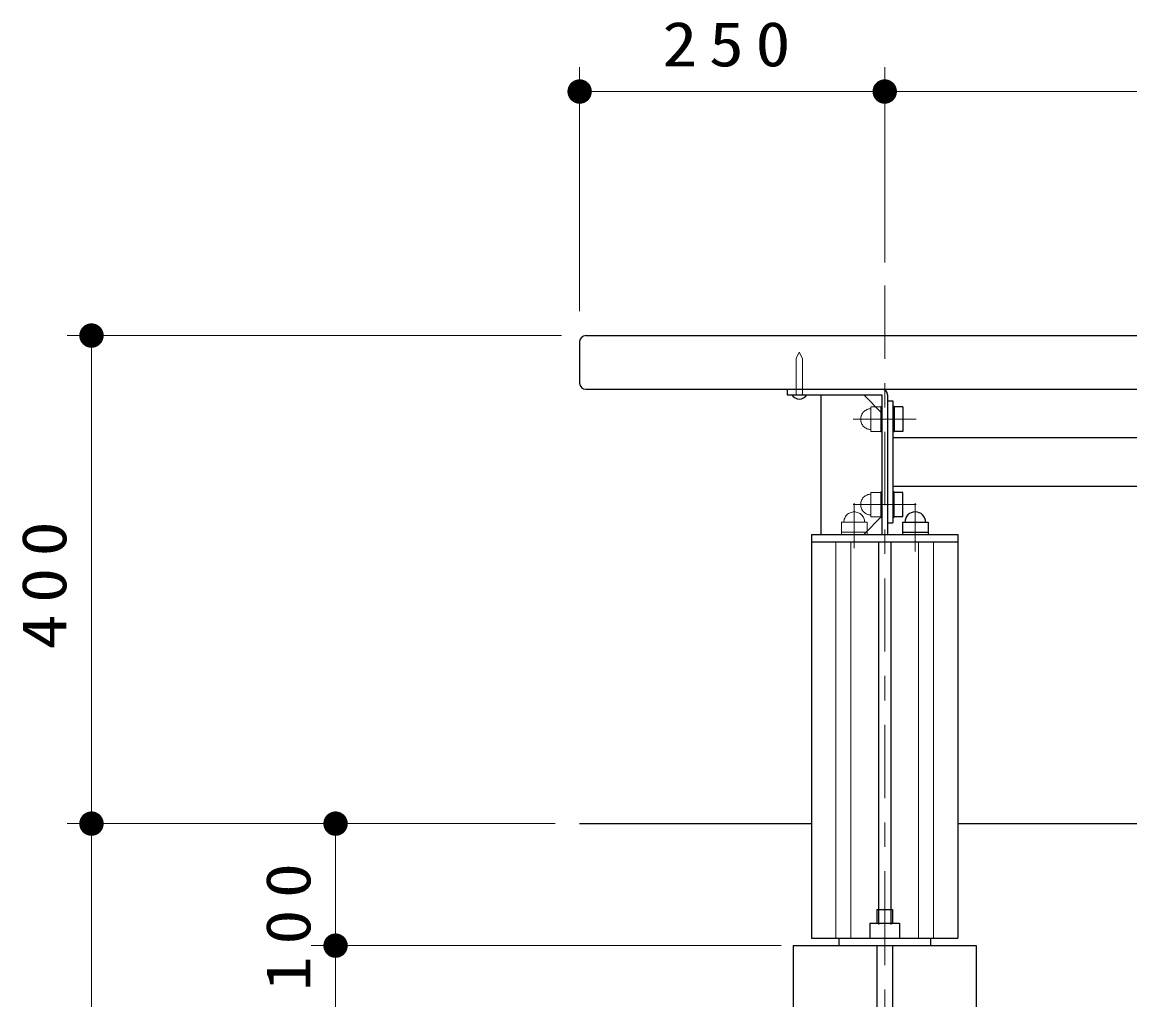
# Model space of a CAD drawing. Units: millimetres on the paper, scale 1:20. Extents: x -365 to 10, y -38 to 257.
# Drawn here: x -322.18 to -276.79, y 104.13 to 144.2 of the extents above; entities that cross this region are included whole.
import ezdxf

# ---------------------------------------------------------------- set-up
doc = ezdxf.new("R2010")
doc.units = ezdxf.units.MM
doc.linetypes.add('USER1', pattern=[4.5, 2.5, -2])
doc.linetypes.add('USER2', pattern=[6, 3, -1, 1, -1])
doc.layers.add('LY_1', color=7, linetype='Continuous', lineweight=25)
doc.styles.add('ＭＳ ゴシック', font='')
doc.styles.get('ＭＳ ゴシック').set_extended_font_data('MS Gothic')

# ---------------------------------------------------------------- blocks, each defined once
blk = doc.blocks.new('filled_dot')
at = {"color": 0, "linetype": 'Continuous', "lineweight": -2, "const_width": 1.25}
blk.add_lwpolyline([(-0.625, 0, 1), (0.625, 0, 1)], format="xyb", close=True, dxfattribs=at)

msp = doc.modelspace()

# ---------------------------------------------------------------- linework, layer by layer
at = {"layer": 'LY_1', "lineweight": 13}
for p, q in [((-299.336, 132.353), (-299.336, 142.353)), ((-286.836, 134.353), (-286.836, 142.353)), ((-299.336, 141.353), (-286.836, 141.353)), ((-286.836, 141.353), (-251.836, 141.353)), ((-300.086, 131.353), (-320.336, 131.353)), ((-319.336, 111.353), (-319.336, 131.353)), ((-288.836, 122.903), (-288.836, 106.653)), ((-288.221, 122.903), (-288.221, 106.653)), ((-285.451, 122.903), (-285.451, 106.653)), ((-284.836, 122.903), (-284.836, 106.653)), ((-300.336, 111.353), (-320.336, 111.353)), ((-319.336, 91.353), (-319.336, 111.353)), ((-309.336, 106.353), (-309.336, 111.353)), ((-291.086, 106.353), (-310.336, 106.353)), ((-291.586, 106.353), (-310.336, 106.353)), ((-309.336, 96.353), (-309.336, 106.353))]:
    msp.add_line(p, q, dxfattribs=at)
at = {"layer": 'LY_1', "linetype": 'USER2', "lineweight": 13}
for p, q in [((-286.836, 133.403), (-286.836, 107.278)), ((-288.135, 127.928), (-285.553, 127.928)), ((-288.135, 124.428), (-285.553, 124.428)), ((-288.086, 124.479), (-288.086, 122.64)), ((-285.586, 124.479), (-285.586, 122.501))]:
    msp.add_line(p, q, dxfattribs=at)
at = {"layer": 'LY_1'}
for p, q in [((-299.086, 131.353), (-269.336, 131.353)), ((-299.336, 131.103), (-299.336, 129.403)), ((-299.086, 129.153), (-269.336, 129.153)), ((-290.836, 129.153), (-290.836, 128.928)), ((-290.836, 128.928), (-286.949, 128.928)), ((-289.449, 128.928), (-289.449, 123.203)), ((-287.699, 128.928), (-286.949, 128.178)), ((-286.949, 128.928), (-286.949, 123.203)), ((-286.724, 128.928), (-286.724, 123.203)), ((-286.724, 128.678), (-286.499, 128.678)), ((-286.499, 128.678), (-286.499, 123.678)), ((-286.449, 128.453), (-286.499, 128.453)), ((-286.449, 128.453), (-286.449, 127.403)), ((-286.099, 128.428), (-286.449, 128.428)), ((-286.099, 128.428), (-286.099, 127.428)), ((-286.449, 127.403), (-286.499, 127.403)), ((-286.499, 127.178), (-252.174, 127.178)), ((-286.099, 127.428), (-286.449, 127.428)), ((-286.499, 125.178), (-252.174, 125.178)), ((-286.449, 124.953), (-286.499, 124.953)), ((-286.449, 123.903), (-286.449, 124.953)), ((-286.099, 124.928), (-286.449, 124.928)), ((-286.099, 123.928), (-286.099, 124.928)), ((-286.949, 123.953), (-287.699, 123.203)), ((-286.449, 123.903), (-286.499, 123.903)), ((-286.099, 123.928), (-286.449, 123.928)), ((-286.724, 123.678), (-286.499, 123.678)), ((-286.111, 123.703), (-286.111, 123.203)), ((-286.111, 123.703), (-285.061, 123.703)), ((-285.061, 123.703), (-285.061, 123.203)), ((-289.836, 123.203), (-283.836, 123.203)), ((-289.836, 123.203), (-289.836, 106.653)), ((-286.111, 123.303), (-285.061, 123.303)), ((-283.836, 123.203), (-283.836, 106.653)), ((-289.836, 122.903), (-283.836, 122.903)), ((-287.086, 122.903), (-287.086, 107.218)), ((-286.586, 122.903), (-286.586, 107.218)), ((-299.336, 111.353), (-289.836, 111.353)), ((-283.836, 111.353), (-239.336, 111.353)), ((-289.836, 106.653), (-283.836, 106.653)), ((-288.711, 106.653), (-288.711, 106.353)), ((-284.961, 106.653), (-284.961, 106.353)), ((-290.586, 106.353), (-290.586, 95.853)), ((-290.586, 106.353), (-283.086, 106.353)), ((-283.086, 106.353), (-283.086, 95.853))]:
    msp.add_line(p, q, dxfattribs=at)
at = {"layer": 'LY_1', "linetype": 'USER1', "lineweight": 13}
for p, q in [((-290.336, 130.678), (-290.461, 130.413)), ((-290.461, 130.413), (-290.461, 128.928)), ((-290.336, 130.678), (-290.211, 130.413)), ((-290.211, 130.413), (-290.211, 128.928)), ((-286.999, 128.453), (-286.949, 128.453)), ((-286.999, 128.453), (-286.999, 127.403)), ((-287.399, 128.428), (-286.999, 128.428)), ((-287.399, 128.428), (-287.399, 127.428)), ((-287.399, 127.428), (-286.999, 127.428)), ((-286.999, 127.403), (-286.949, 127.403)), ((-287.399, 124.928), (-286.999, 124.928)), ((-287.399, 123.928), (-287.399, 124.928)), ((-286.999, 124.953), (-286.949, 124.953)), ((-286.999, 123.903), (-286.999, 124.953)), ((-287.399, 123.928), (-286.999, 123.928)), ((-286.999, 123.903), (-286.949, 123.903)), ((-288.611, 123.703), (-288.611, 123.203)), ((-288.611, 123.703), (-287.561, 123.703)), ((-287.561, 123.703), (-287.561, 123.203)), ((-288.611, 123.303), (-287.561, 123.303))]:
    msp.add_line(p, q, dxfattribs=at)
at = {"layer": 'LY_1', "color": 211, "linetype": 'USER2', "lineweight": 13}
msp.add_line((-286.836, 108.555), (-286.836, 99.836), dxfattribs=at)
at = {"layer": 'LY_1', "color": 211}
for p, q in [((-287.154, 107.841), (-287.154, 107.268)), ((-287.154, 107.841), (-286.519, 107.841)), ((-286.519, 107.841), (-286.519, 107.268)), ((-287.441, 107.268), (-287.441, 106.653)), ((-287.441, 107.268), (-286.231, 107.268)), ((-286.231, 107.268), (-286.231, 106.674)), ((-287.154, 106.353), (-287.154, 100.659)), ((-286.519, 106.353), (-286.519, 100.659))]:
    msp.add_line(p, q, dxfattribs=at)
at = {"layer": 'LY_1'}
for centre, radius, start, end in [((-299.086, 131.103), 0.25, 90, 180), ((-299.086, 129.403), 0.25, 180, 270), ((-290.336, 129.089), 0.343, 208.0725, 331.9275), ((-286.949, 128.928), 0.225, 0, 90), ((-285.586, 123.703), 0.425, 0, 180)]:
    msp.add_arc(centre, radius, start, end, dxfattribs=at)
at = {"layer": 'LY_1', "linetype": 'USER1', "lineweight": 13}
for centre, start, end in [((-287.399, 127.928), 90, 270), ((-287.399, 124.428), 90, 270), ((-288.086, 123.703), 0, 180)]:
    msp.add_arc(centre, 0.425, start, end, dxfattribs=at)

# ---------------------------------------------------------------- block references
at = {"layer": 'LY_1', "lineweight": 13, "xscale": 0.4, "yscale": 0.4}
msp.add_blockref('filled_dot', (-299.336, 141.353), dxfattribs=at)
for p, rotation in [((-286.836, 141.353), 180), ((-319.336, 131.353), 270), ((-319.336, 111.353), 270), ((-309.336, 111.353), 270), ((-309.336, 106.353), 90), ((-309.336, 106.353), 270)]:
    msp.add_blockref('filled_dot', p, dxfattribs=dict(at, rotation=rotation))

# ---------------------------------------------------------------- texts
at = {"layer": 'LY_1', "insert": (-293.086, 142.353), "char_height": 1.833, "attachment_point": 8, "style": 'ＭＳ ゴシック'}
msp.add_mtext('\\T1.33;\\W1.15;250', dxfattribs=at)
at = {"layer": 'LY_1', "char_height": 1.833, "attachment_point": 8, "rotation": 90, "style": 'ＭＳ ゴシック'}
for s, insert in [('\\T1.33;\\W1.15;400', (-320.336, 121.353)), ('\\T1.33;\\W1.15;100', (-310.336, 107.35))]:
    msp.add_mtext(s, dxfattribs=dict(at, insert=insert))

doc.saveas('drawing.dxf')
